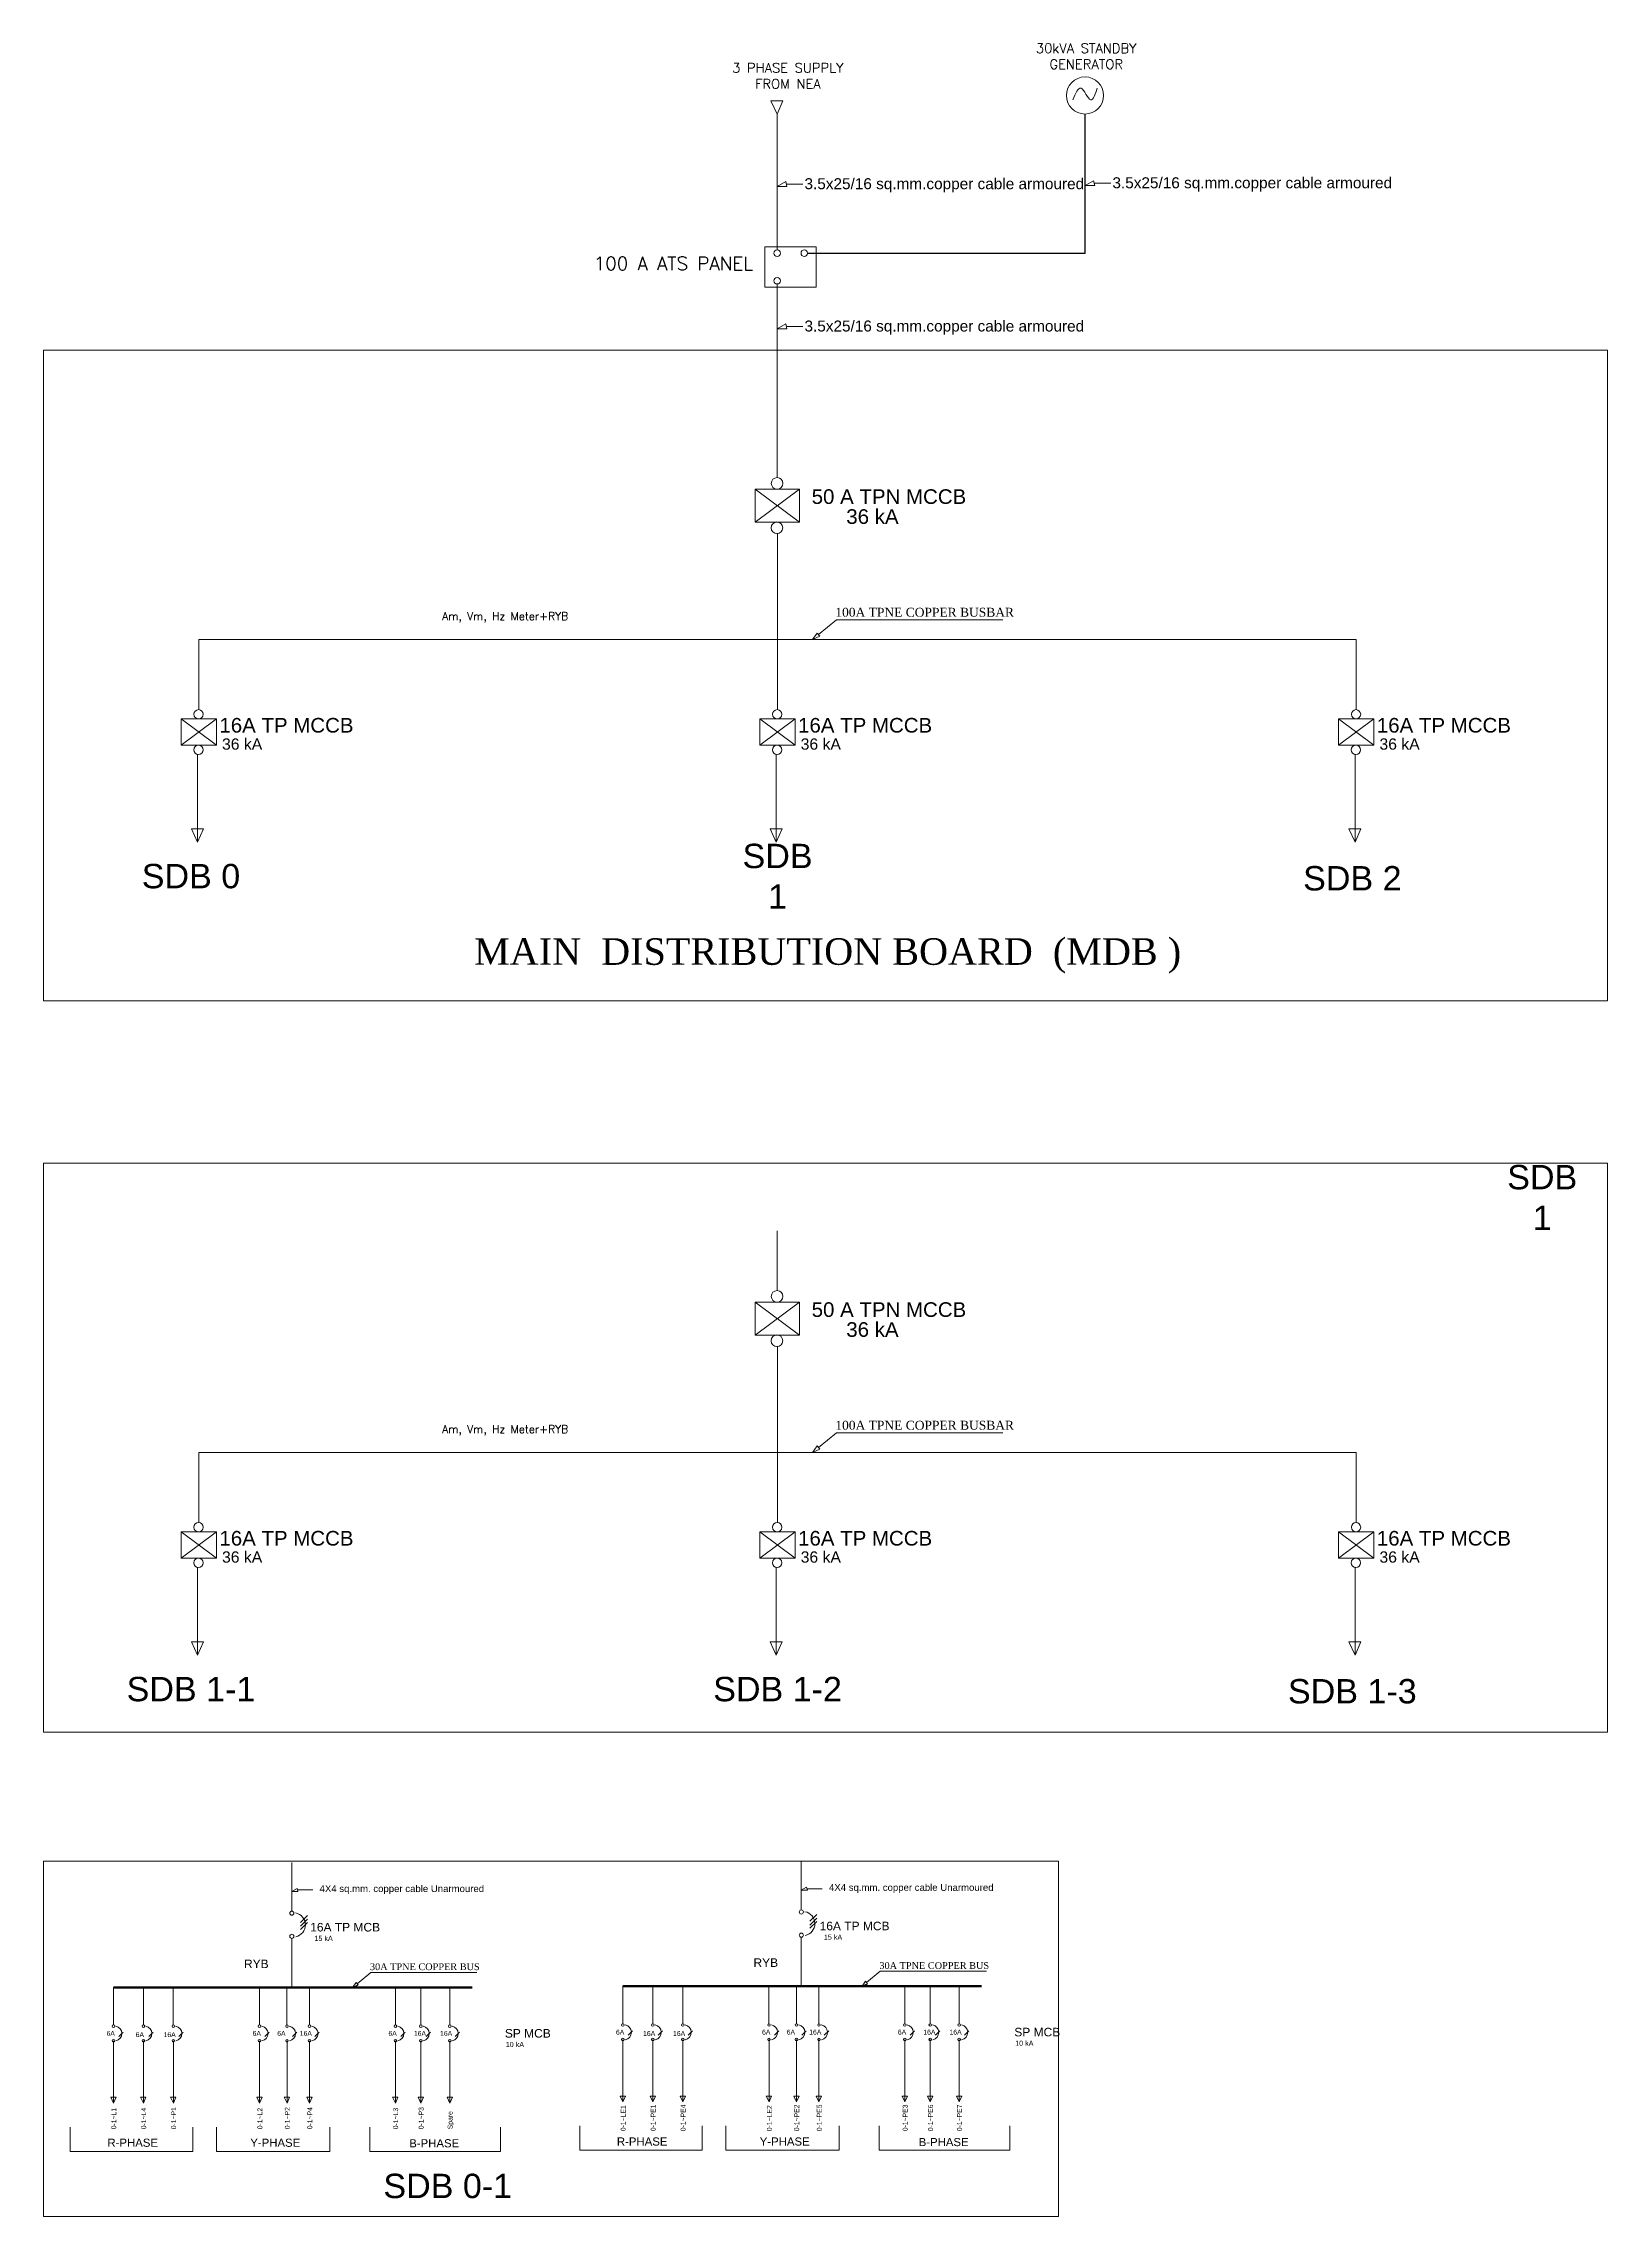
# Model space of a CAD drawing. Header units: millimetres. Extents: x 2390631 to 3136749, y 3674522 to 3929111.
# Drawn here: x 2960654 to 3057453, y 3789909 to 3924445 of the extents above; entities that cross this region are included whole.
import ezdxf

# ---------------------------------------------------------------- set-up
doc = ezdxf.new("R2010")
doc.units = ezdxf.units.MM
doc.header["$MEASUREMENT"] = 0
doc.layers.add('7 POWER PT WIRING', color=3, linetype='Continuous', lineweight=25)
doc.layers.add('Singleline', color=82, linetype='Continuous', lineweight=20)
doc.styles.add('ARIAL', font='arial.ttf')
doc.styles.add('MM', font='dutch.ttf')
doc.styles.add('ordinary', font='romans.shx')
doc.styles.add('ROOM', font='arial.ttf')

msp = doc.modelspace()

# ---------------------------------------------------------------- linework, layer by layer
at = {"layer": '7 POWER PT WIRING'}
for p, q in [((2979787, 3804087), (2980131, 3804247)), ((3011316, 3804162), (3011661, 3804322))]:
    msp.add_line(p, q, dxfattribs=at)
at = {"layer": 'Singleline', "ltscale": 2.5}
for p, q in [((3005680, 3920891), (3006413, 3920891)), ((3006588, 3915891), (3006667, 3915591)), ((3025646, 3915949), (3025725, 3915649)), ((3006588, 3907080), (3006667, 3906780)), ((3008544, 3887946), (3008707, 3887750)), ((2969815, 3875814), (2970548, 3875814)), ((3005629, 3875814), (3006362, 3875814)), ((3041450, 3875814), (3042182, 3875814)), ((3008544, 3837614), (3008707, 3837418)), ((2969815, 3825482), (2970548, 3825482)), ((3005629, 3825482), (3006362, 3825482)), ((3041450, 3825483), (3042182, 3825483)), ((2976357, 3810224), (2976406, 3810037)), ((3007886, 3810299), (3007935, 3810112)), ((2980008, 3804396), (2980131, 3804247)), ((3011537, 3804471), (3011661, 3804322))]:
    msp.add_line(p, q, dxfattribs=at)
at = {"layer": 'Singleline', "color": 140}
for p, q in [((3006059, 3914354), (3006059, 3920075)), ((3006059, 3911661), (3006059, 3914354)), ((3006059, 3904973), (3006059, 3909556))]:
    msp.add_line(p, q, dxfattribs=at)
at = {"layer": 'Singleline', "color": 4, "lineweight": 25, "ltscale": 10}
for p, q in [((3025116, 3911462), (3025116, 3920075)), ((3007938, 3911462), (3025116, 3911462))]:
    msp.add_line(p, q, dxfattribs=at)
at = {"layer": 'Singleline'}
for p, q in [((3006588, 3915891), (3006059, 3915591)), ((3006667, 3915591), (3006059, 3915591)), ((3025646, 3915949), (3025116, 3915649)), ((3025725, 3915649), (3025116, 3915649)), ((3006588, 3907080), (3006059, 3906780)), ((3006667, 3906780), (3006059, 3906780)), ((3006059, 3897570), (3006059, 3904973)), ((3004703, 3894810), (3007445, 3896848)), ((3007445, 3894810), (3004703, 3896848)), ((3006073, 3887539), (3006073, 3894099)), ((2970259, 3887539), (3041888, 3887539)), ((3008544, 3887946), (3008254, 3887539)), ((3008707, 3887750), (3008254, 3887539)), ((2969170, 3880995), (2971364, 3882625)), ((2971364, 3880995), (2969170, 3882625)), ((3004984, 3880995), (3007178, 3882625)), ((3007178, 3880995), (3004984, 3882625)), ((3040805, 3880995), (3042999, 3882625)), ((3042999, 3880995), (3040805, 3882625)), ((3006059, 3847238), (3006059, 3850940)), ((3004703, 3844479), (3007445, 3846517)), ((3007445, 3844479), (3004703, 3846517)), ((3006073, 3837208), (3006073, 3843768)), ((2970259, 3837208), (3041888, 3837208)), ((3008544, 3837614), (3008254, 3837208)), ((3008707, 3837418), (3008254, 3837208)), ((2969170, 3830663), (2971364, 3832293)), ((2971364, 3830663), (2969170, 3832293)), ((3004984, 3830663), (3007178, 3832293)), ((3007178, 3830663), (3004984, 3832293)), ((3040805, 3830663), (3042999, 3832293)), ((3042999, 3830663), (3040805, 3832293)), ((2976026, 3808820), (2976026, 3811825)), ((3007555, 3808895), (3007555, 3811901)), ((2976357, 3810224), (2976026, 3810037)), ((2976406, 3810037), (2976026, 3810037)), ((3007886, 3810299), (3007555, 3810112)), ((3007935, 3810112), (3007555, 3810112)), ((2976025, 3804087), (2976026, 3806788)), ((2976026, 3805873), (2976026, 3807126)), ((3007554, 3804162), (3007555, 3806864)), ((3007555, 3805948), (3007555, 3807202)), ((2980008, 3804396), (2979787, 3804087)), ((3011537, 3804471), (3011316, 3804162))]:
    msp.add_line(p, q, dxfattribs=at)
at = {"layer": 'Singleline', "color": 4}
for p, q in [((3006628, 3915741), (3007659, 3915741)), ((3025685, 3915799), (3026717, 3915799)), ((3006628, 3906930), (3007659, 3906930)), ((2976381, 3810130), (2977325, 3810130)), ((3007910, 3810205), (3008854, 3810205))]:
    msp.add_line(p, q, dxfattribs=at)
at = {"layer": 'Singleline', "ltscale": 3}
for p, q in [((3057453, 3905461), (2960654, 3905461)), ((2960654, 3905461), (2960654, 3865173)), ((3057453, 3865173), (3057453, 3905461)), ((2960654, 3865173), (3057453, 3865173)), ((3057453, 3855130), (2960654, 3855130)), ((2960654, 3855130), (2960654, 3819888)), ((3057453, 3819888), (3057453, 3855130)), ((2960654, 3819888), (3057453, 3819888)), ((3023483, 3811901), (2960654, 3811901)), ((2960654, 3811901), (2960654, 3789909)), ((3023483, 3789909), (3023483, 3811901)), ((2960654, 3789909), (3023483, 3789909))]:
    msp.add_line(p, q, dxfattribs=at)
at = {"layer": 'Singleline', "ltscale": 6}
for p, q in [((2970259, 3887539), (2970259, 3883202)), ((3006073, 3887539), (3006073, 3883202)), ((3041888, 3887540), (3041888, 3883202)), ((2970193, 3880430), (2970193, 3874998)), ((3006008, 3880430), (3006008, 3874998)), ((3041828, 3880430), (3041828, 3874998)), ((2970259, 3837208), (2970259, 3832870)), ((3006073, 3837208), (3006073, 3832870)), ((3041888, 3837208), (3041888, 3832870)), ((2970193, 3830098), (2970193, 3824666)), ((3006008, 3830098), (3006008, 3824666)), ((3041828, 3830098), (3041828, 3824667))]:
    msp.add_line(p, q, dxfattribs=at)
at = {"layer": 'Singleline', "color": 2}
for p, q in [((2976556, 3808112), (2976987, 3808543)), ((2976556, 3807883), (2976987, 3808314)), ((2976556, 3807678), (2976987, 3808110)), ((3008085, 3808187), (3008516, 3808618)), ((3008085, 3807958), (3008516, 3808389)), ((3008085, 3807754), (3008516, 3808185)), ((2974026, 3801773), (2974026, 3804087)), ((2975723, 3801773), (2975723, 3804087)), ((2977117, 3801773), (2977117, 3804087)), ((3005555, 3801848), (3005555, 3804162)), ((3007252, 3801848), (3007252, 3804162)), ((3008647, 3801848), (3008647, 3804162)), ((2974029, 3800795), (2974029, 3796929)), ((2974360, 3801059), (2974629, 3801328)), ((2975726, 3800795), (2975726, 3796929)), ((2976057, 3801059), (2976326, 3801328)), ((2977120, 3800795), (2977120, 3796929)), ((2977452, 3801059), (2977721, 3801328)), ((3005558, 3800870), (3005558, 3797004)), ((3005889, 3801134), (3006158, 3801404)), ((3007255, 3800870), (3007255, 3797004)), ((3007586, 3801134), (3007855, 3801404)), ((3008649, 3800870), (3008649, 3797004)), ((3008981, 3801134), (3009250, 3801404)), ((2973858, 3797296), (2974188, 3797296)), ((2975555, 3797296), (2975885, 3797296)), ((2976950, 3797296), (2977280, 3797296)), ((3005387, 3797371), (3005717, 3797371)), ((3007084, 3797371), (3007414, 3797371)), ((3008479, 3797371), (3008809, 3797371)), ((2971366, 3795445), (2971366, 3793941)), ((2978379, 3795445), (2978379, 3793941)), ((3002895, 3795520), (3002895, 3794016)), ((3009908, 3795520), (3009908, 3794016)), ((2971366, 3793941), (2978379, 3793941)), ((3002895, 3794016), (3009908, 3794016))]:
    msp.add_line(p, q, dxfattribs=at)
at = {"layer": 'Singleline', "color": 1, "lineweight": 80}
for p, q in [((2987184, 3804087), (2964983, 3804087)), ((3018713, 3804162), (2996512, 3804162))]:
    msp.add_line(p, q, dxfattribs=at)
at = {"layer": 'Singleline', "color": 1}
for p, q in [((2964983, 3801773), (2964983, 3804087)), ((2966836, 3801773), (2966836, 3804087)), ((2968689, 3801773), (2968689, 3804087)), ((2996512, 3801848), (2996512, 3804162)), ((2998365, 3801848), (2998365, 3804162)), ((3000218, 3801848), (3000218, 3804162)), ((2964986, 3800795), (2964986, 3796929)), ((2965317, 3801059), (2965586, 3801328)), ((2966839, 3800795), (2966839, 3796929)), ((2967170, 3801059), (2967439, 3801328)), ((2968692, 3800795), (2968692, 3796929)), ((2969023, 3801059), (2969292, 3801328)), ((2996515, 3800870), (2996515, 3797004)), ((2996846, 3801134), (2997116, 3801404)), ((2998368, 3800870), (2998368, 3797004)), ((2998699, 3801134), (2998968, 3801404)), ((3000221, 3800870), (3000221, 3797004)), ((3000552, 3801134), (3000821, 3801404)), ((2964815, 3797296), (2965145, 3797296)), ((2966668, 3797296), (2966998, 3797296)), ((2968521, 3797296), (2968851, 3797296)), ((2996344, 3797371), (2996674, 3797371)), ((2998197, 3797371), (2998527, 3797371)), ((3000050, 3797371), (3000380, 3797371)), ((2962312, 3795445), (2962312, 3793941)), ((2969892, 3795445), (2969892, 3793941)), ((2993841, 3795520), (2993841, 3794016)), ((3001421, 3795520), (3001421, 3794016)), ((2962312, 3793941), (2969892, 3793941)), ((2993841, 3794016), (3001421, 3794016))]:
    msp.add_line(p, q, dxfattribs=at)
at = {"layer": 'Singleline', "color": 5}
for p, q in [((2982431, 3801773), (2982431, 3804087)), ((2984005, 3801773), (2984005, 3804087)), ((2985799, 3801773), (2985799, 3804087)), ((3013960, 3801848), (3013960, 3804162)), ((3015534, 3801848), (3015534, 3804162)), ((3017328, 3801848), (3017328, 3804162)), ((2982434, 3800795), (2982434, 3796929)), ((2982765, 3801059), (2983034, 3801328)), ((2984008, 3800795), (2984008, 3796929)), ((2984339, 3801059), (2984609, 3801328)), ((2985802, 3800795), (2985802, 3796929)), ((2986133, 3801059), (2986402, 3801328)), ((3013963, 3800870), (3013963, 3797004)), ((3014294, 3801134), (3014563, 3801404)), ((3015537, 3800870), (3015537, 3797004)), ((3015869, 3801134), (3016138, 3801404)), ((3017331, 3800870), (3017331, 3797004)), ((3017662, 3801134), (3017932, 3801404)), ((2982263, 3797296), (2982593, 3797296)), ((2983838, 3797296), (2984168, 3797296)), ((2985631, 3797296), (2985961, 3797296)), ((3013792, 3797371), (3014122, 3797371)), ((3015367, 3797371), (3015697, 3797371)), ((3017160, 3797371), (3017490, 3797371)), ((2980855, 3795445), (2980855, 3793941)), ((2988929, 3795445), (2988929, 3793941)), ((3012384, 3795520), (3012384, 3794016)), ((3020459, 3795520), (3020459, 3794016)), ((2980855, 3793941), (2988929, 3793941)), ((3012384, 3794016), (3020459, 3794016))]:
    msp.add_line(p, q, dxfattribs=at)
at = {"layer": 'Singleline'}
for points in [[(3006413, 3920891), (3006059, 3920075), (3005680, 3920891)], [(3020030, 3888760), (3009724, 3888760), (3008625, 3887848)], [(2970548, 3875814), (2970193, 3874998), (2969815, 3875814)], [(3006362, 3875814), (3006008, 3874998), (3005629, 3875814)], [(3042182, 3875814), (3041828, 3874998), (3041450, 3875814)], [(3020030, 3838429), (3009724, 3838429), (3008625, 3837516)], [(2970548, 3825482), (2970193, 3824666), (2969815, 3825482)], [(3006362, 3825482), (3006008, 3824666), (3005629, 3825482)], [(3042182, 3825483), (3041828, 3824667), (3041450, 3825483)], [(2987482, 3805016), (2980906, 3805016), (2980070, 3804322)], [(3019011, 3805091), (3012435, 3805091), (3011599, 3804397)]]:
    msp.add_lwpolyline(points, dxfattribs=at)
at = {"layer": 'Singleline', "color": 4}
msp.add_lwpolyline([(3005291, 3911844), (3008479, 3911844), (3008479, 3909367), (3005291, 3909367)], close=True, dxfattribs=at)
at = {"layer": 'Singleline'}
for points in [[(3004703, 3896848), (3007445, 3896848), (3007445, 3894810), (3004703, 3894810)], [(2969170, 3882625), (2971364, 3882625), (2971364, 3880995), (2969170, 3880995)], [(3004984, 3882625), (3007178, 3882625), (3007178, 3880995), (3004984, 3880995)], [(3040805, 3882625), (3042999, 3882625), (3042999, 3880995), (3040805, 3880995)], [(3004703, 3846517), (3007445, 3846517), (3007445, 3844479), (3004703, 3844479)], [(2969170, 3832293), (2971364, 3832293), (2971364, 3830663), (2969170, 3830663)], [(3004984, 3832293), (3007178, 3832293), (3007178, 3830663), (3004984, 3830663)], [(3040805, 3832293), (3042999, 3832293), (3042999, 3830663), (3040805, 3830663)]]:
    msp.add_lwpolyline(points, close=True, dxfattribs=at)
at = {"layer": 'Singleline', "color": 1}
for points in [[(2965145, 3797296), (2964986, 3796929), (2964815, 3797296)], [(2966998, 3797296), (2966839, 3796929), (2966668, 3797296)], [(2968851, 3797296), (2968692, 3796929), (2968521, 3797296)], [(2996674, 3797371), (2996515, 3797004), (2996344, 3797371)], [(2998527, 3797371), (2998368, 3797004), (2998197, 3797371)], [(3000380, 3797371), (3000221, 3797004), (3000050, 3797371)]]:
    msp.add_lwpolyline(points, dxfattribs=at)
at = {"layer": 'Singleline', "color": 2}
for points in [[(2974188, 3797296), (2974029, 3796929), (2973858, 3797296)], [(2975885, 3797296), (2975726, 3796929), (2975555, 3797296)], [(2977280, 3797296), (2977120, 3796929), (2976950, 3797296)], [(3005717, 3797371), (3005558, 3797004), (3005387, 3797371)], [(3007414, 3797371), (3007255, 3797004), (3007084, 3797371)], [(3008809, 3797371), (3008649, 3797004), (3008479, 3797371)]]:
    msp.add_lwpolyline(points, dxfattribs=at)
at = {"layer": 'Singleline', "color": 5}
for points in [[(2982593, 3797296), (2982434, 3796929), (2982263, 3797296)], [(2984168, 3797296), (2984008, 3796929), (2983838, 3797296)], [(2985961, 3797296), (2985802, 3796929), (2985631, 3797296)], [(3014122, 3797371), (3013963, 3797004), (3013792, 3797371)], [(3015697, 3797371), (3015537, 3797004), (3015367, 3797371)], [(3017490, 3797371), (3017331, 3797004), (3017160, 3797371)]]:
    msp.add_lwpolyline(points, dxfattribs=at)
at = {"layer": 'Singleline'}
msp.add_circle((3025116, 3921224), 1149, dxfattribs=at)
at = {"layer": 'Singleline', "color": 140}
for centre in [(3006059, 3911462), (3007739, 3911462), (3006059, 3909754)]:
    msp.add_circle(centre, 199, dxfattribs=at)
at = {"layer": 'Singleline', "color": 2}
for centre, radius in [((2976026, 3808691), 129), ((3007555, 3808767), 129), ((2976026, 3807255), 129), ((3007555, 3807330), 129), ((2974029, 3801692), 80.5), ((2974029, 3800795), 80.5), ((2975726, 3801692), 80.5), ((2975726, 3800795), 80.5), ((2977120, 3801692), 80.5), ((2977120, 3800795), 80.5), ((3005558, 3801767), 80.5), ((3005558, 3800870), 80.5), ((3007255, 3801767), 80.5), ((3007255, 3800870), 80.5), ((3008649, 3801767), 80.5), ((3008649, 3800870), 80.5)]:
    msp.add_circle(centre, radius, dxfattribs=at)
at = {"layer": 'Singleline', "color": 1}
for centre in [(2964986, 3801692), (2964986, 3800795), (2966839, 3801692), (2966839, 3800795), (2968692, 3801692), (2968692, 3800795), (2996515, 3801767), (2996515, 3800870), (2998368, 3801767), (2998368, 3800870), (3000221, 3801767), (3000221, 3800870)]:
    msp.add_circle(centre, 80.5, dxfattribs=at)
at = {"layer": 'Singleline', "color": 5}
for centre in [(2982434, 3801692), (2982434, 3800795), (2984008, 3801692), (2984008, 3800795), (2985802, 3801692), (2985802, 3800795), (3013963, 3801767), (3013963, 3800870), (3015537, 3801767), (3015537, 3800870), (3017331, 3801767), (3017331, 3800870)]:
    msp.add_circle(centre, 80.5, dxfattribs=at)
at = {"layer": 'Singleline', "color": 2}
for centre, radius in [((2976119, 3807968), 747), ((3007648, 3808044), 747), ((2974087, 3801240), 467), ((2975784, 3801240), 467), ((2977178, 3801240), 467), ((3005616, 3801316), 467), ((3007313, 3801316), 467), ((3008707, 3801316), 467)]:
    msp.add_arc(centre, radius, 281.24796, 79.48748, dxfattribs=at)
at = {"layer": 'Singleline', "color": 1}
for centre in [(2965044, 3801240), (2966897, 3801240), (2968749, 3801240), (2996573, 3801316), (2998426, 3801316), (3000278, 3801316)]:
    msp.add_arc(centre, 467, 281.24796, 79.48748, dxfattribs=at)
at = {"layer": 'Singleline', "color": 5}
for centre in [(2982492, 3801240), (2984066, 3801240), (2985860, 3801240), (3014021, 3801316), (3015595, 3801316), (3017389, 3801316)]:
    msp.add_arc(centre, 467, 281.24796, 79.48748, dxfattribs=at)
at = {"layer": 'Singleline', "extrusion": (0, 0, -1)}
for centre, major_axis, start_param, end_param in [((3006057, 3897209), (255, 255), -0.7855263, 5.497659), ((3006048, 3894459), (-255, 255), 0.78527, 7.0684553), ((2970253, 3882913), (204, 204), -0.7855263, 5.497659), ((3006067, 3882913), (204, 204), -0.7855263, 5.497659), ((3041888, 3882913), (204, 204), -0.7855263, 5.497659), ((2970246, 3880714), (-204, 204), 0.78527, 7.0684553), ((3006060, 3880714), (-204, 204), 0.78527, 7.0684553), ((3041881, 3880714), (-204, 204), 0.78527, 7.0684553), ((3006057, 3846877), (255, 255), -0.7855263, 5.497659), ((3006048, 3844128), (-255, 255), 0.78527, 7.0684553), ((2970253, 3832582), (204, 204), -0.7855263, 5.497659), ((3006067, 3832582), (204, 204), -0.7855263, 5.497659), ((3041888, 3832582), (204, 204), -0.7855263, 5.497659), ((2970246, 3830382), (-204, 204), 0.78527, 7.0684553), ((3006060, 3830382), (-204, 204), 0.78527, 7.0684553), ((3041881, 3830382), (-204, 204), 0.78527, 7.0684553)]:
    msp.add_ellipse(centre, major_axis=major_axis, ratio=1, start_param=start_param, end_param=end_param, dxfattribs=at)
at = {"layer": 'Singleline'}
msp.add_spline([(3024370, 3920960), (3024867, 3921674), (3025468, 3920960), (3025872, 3921684)], degree=3, dxfattribs=at)

# ---------------------------------------------------------------- texts
at = {"layer": 'Singleline', "color": 1}
for s, height, style, p in [('3.5x25/16 sq.mm.copper cable armoured', 679.67, 'ROOM', (3007753, 3915423)), ('3.5x25/16 sq.mm.copper cable armoured', 679.67, 'ROOM', (3026811, 3915481)), ('3.5x25/16 sq.mm.copper cable armoured', 679.67, 'ROOM', (3007753, 3906612)), ('50 A TPN MCCB', 906.23, 'ROOM', (3008197, 3895937)), ('36 kA', 906.2, 'ROOM', (3010340, 3894702)), ('100A TPNE COPPER BUSBAR', 552.44, 'MM', (3009662, 3888955)), ('16A TP MCCB ', 906.23, 'ROOM', (2971542, 3881781)), ('16A TP MCCB ', 906.23, 'ROOM', (3007356, 3881781)), ('16A TP MCCB ', 906.23, 'ROOM', (3043176, 3881781)), ('36 kA', 697.1, 'ROOM', (2971704, 3880723)), ('36 kA', 697.1, 'ROOM', (3007518, 3880723)), ('36 kA', 697.1, 'ROOM', (3043338, 3880723)), ('MAIN  DISTRIBUTION BOARD  (MDB )', 1645.25, 'MM', (2987301, 3867403)), ('50 A TPN MCCB', 906.23, 'ROOM', (3008197, 3845605)), ('36 kA', 906.2, 'ROOM', (3010340, 3844371)), ('100A TPNE COPPER BUSBAR', 552.44, 'MM', (3009662, 3838623)), ('16A TP MCCB ', 906.23, 'ROOM', (2971542, 3831449)), ('16A TP MCCB ', 906.23, 'ROOM', (3007356, 3831449)), ('16A TP MCCB ', 906.23, 'ROOM', (3043176, 3831449)), ('36 kA', 697.1, 'ROOM', (2971704, 3830392)), ('36 kA', 697.1, 'ROOM', (3007518, 3830392)), ('36 kA', 697.1, 'ROOM', (3043338, 3830392)), ('16A TP MCB', 530.5, 'ROOM', (2977162, 3807557)), ('16A TP MCB', 530.5, 'ROOM', (3008691, 3807632)), ('15 kA', 318.3, 'ROOM', (3008951, 3807048)), ('15 kA', 318.3, 'ROOM', (2977422, 3806973)), (' RYB', 530.5, 'ROOM', (2972860, 3805287)), ('30A TPNE COPPER BUS', 420.38, 'MM', (2980859, 3805164)), (' RYB', 530.5, 'ROOM', (3004389, 3805363)), ('30A TPNE COPPER BUS', 420.38, 'MM', (3012388, 3805239)), ('6A  ', 302.4, 'ARIAL', (2964555, 3801098)), ('6A  ', 302.4, 'ARIAL', (2966361, 3801018)), ('16A  ', 302.4, 'ARIAL', (2968088, 3801018)), (' SP MCB', 530.5, 'ROOM', (2989003, 3800987)), ('10 kA', 318.3, 'ROOM', (2989263, 3800403)), ('6A  ', 302.4, 'ARIAL', (2996084, 3801174)), ('16A  ', 302.4, 'ARIAL', (2997764, 3801093)), ('16A  ', 302.4, 'ARIAL', (2999617, 3801093)), (' SP MCB', 530.5, 'ROOM', (3020532, 3801063)), ('10 kA', 318.3, 'ROOM', (3020792, 3800478)), ('R-PHASE', 504, 'ARIAL', (2964613, 3794227)), ('R-PHASE', 504, 'ARIAL', (2996142, 3794302))]:
    msp.add_text(s, height=height, dxfattribs=dict(at, style=style)).set_placement(p)
at = {"layer": 'Singleline', "style": 'ROOM'}
for p in [(2977743, 3809997), (3009272, 3810072)]:
    msp.add_text('4X4 sq.mm. copper cable Unarmoured', height=424.37, dxfattribs=at).set_placement(p)
at = {"layer": 'Singleline', "color": 2, "style": 'ARIAL'}
for s, height, p in [('6A  ', 302.4, (2973598, 3801098)), ('6A  ', 302.4, (2975122, 3801098)), ('16A  ', 302.4, (2976516, 3801098)), ('6A  ', 302.4, (3005127, 3801174)), ('6A  ', 302.4, (3006651, 3801174)), ('16A  ', 302.4, (3008045, 3801174)), ('Y-PHASE', 504, (2973453, 3794227)), ('Y-PHASE', 504, (3004982, 3794302))]:
    msp.add_text(s, height=height, dxfattribs=at).set_placement(p)
at = {"layer": 'Singleline', "color": 5, "style": 'ARIAL'}
for s, height, p in [('6A  ', 302.4, (2982003, 3801098)), ('16A  ', 302.4, (2983578, 3801098)), ('16A  ', 302.4, (2985198, 3801098)), ('6A  ', 302.4, (3013532, 3801174)), ('16A  ', 302.4, (3015107, 3801174)), ('16A  ', 302.4, (3016727, 3801174)), ('B-PHASE', 504, (2983291, 3794193)), ('B-PHASE', 504, (3014820, 3794269))]:
    msp.add_text(s, height=height, dxfattribs=at).set_placement(p)
at = {"layer": 'Singleline', "color": 1, "style": 'ARIAL'}
for s, p in [('0-1~L1', (2965156, 3795311)), ('0-1~L4', (2967009, 3795311)), ('0-1~P1', (2968861, 3795311)), ('0-1~LE1', (2996685, 3795190)), ('0-1~PE1', (2998538, 3795190)), ('0-1~PE4', (3000391, 3795190))]:
    msp.add_text(s, height=302.4, rotation=90, dxfattribs=at).set_placement(p)
at = {"layer": 'Singleline', "color": 2, "style": 'ARIAL'}
for s, p in [('0-1~L2', (2974199, 3795311)), ('0-1~P2', (2975896, 3795311)), ('0-1~P4', (2977290, 3795311)), ('0-1~LE2', (3005728, 3795190)), ('0-1~PE2', (3007425, 3795190)), ('0-1~PE5', (3008819, 3795190))]:
    msp.add_text(s, height=302.4, rotation=90, dxfattribs=at).set_placement(p)
at = {"layer": 'Singleline', "color": 5, "style": 'ARIAL'}
for s, p in [('0-1~L3', (2982604, 3795311)), ('0-1~P3', (2984178, 3795311)), ('0-1~PE3', (3014133, 3795190)), ('0-1~PE6', (3015707, 3795190)), ('0-1~PE7', (3017501, 3795190)), ('Spare', (2985972, 3795311))]:
    msp.add_text(s, height=302.4, rotation=90, dxfattribs=at).set_placement(p)
at = {"layer": 'Singleline', "color": 1, "style": 'ordinary'}
for s, insert, char_height, width, attachment_point in [('30kVA STANDBY \\PGENERATOR', (3025190, 3924445), 593.1, 17130.08, 2), ('3 PHASE SUPPLY FROM NEA', (3006725, 3923233), 593.1, 8414.21, 2), ('100 A ATS PANEL', (2994711, 3911240), 830.34, 23982.12, 1)]:
    msp.add_mtext(s, dxfattribs=dict(at, insert=insert, char_height=char_height, width=width, attachment_point=attachment_point))
at = {"layer": 'Singleline', "char_height": 486.65, "width": 14055.45, "attachment_point": 2, "style": 'ordinary'}
for insert in [(2989233, 3889234), (2989233, 3838902)]:
    msp.add_mtext('Am, Vm, Hz Meter+RYB', dxfattribs=dict(at, insert=insert))
at = {"layer": 'Singleline', "color": 1, "linetype": 'Continuous', "lineweight": 35, "char_height": 1509.3, "attachment_point": 5, "style": 'ARIAL'}
for s, insert, width in [('SDB 1', (3006087, 3872885), 5599.61), ('SDB 2', (3041659, 3872751), 8868.92), ('SDB 1', (3053411, 3853001), 5599.61), ('SDB 1-2', (3006087, 3822554), 13623.2), ('SDB 1-3', (3041659, 3822420), 8868.92)]:
    msp.add_mtext(s, dxfattribs=dict(at, insert=insert, width=width))
for s, insert in [('SDB 0', (2969784, 3872886)), ('SDB 1-1', (2969784, 3822555)), ('SDB 0-1', (2985675, 3791795))]:
    msp.add_mtext(s, dxfattribs=dict(at, insert=insert))

doc.saveas('drawing.dxf')
